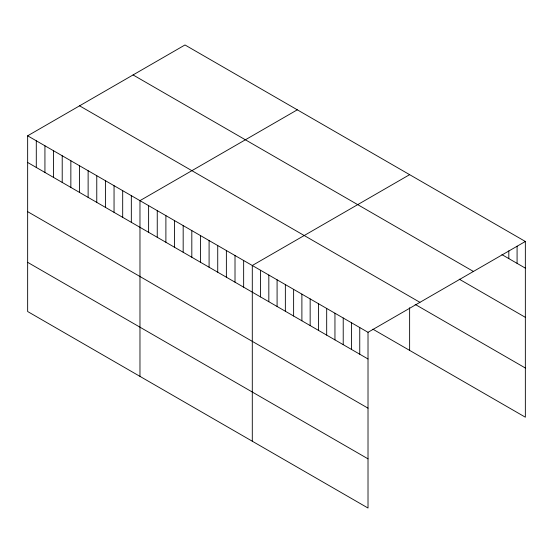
<?xml version="1.0" encoding="UTF-8"?>
<svg xmlns="http://www.w3.org/2000/svg" width="553" height="553" viewBox="0 0 553 553"><rect width="100%" height="100%" fill="white"/><g stroke="black" fill="none" stroke-linecap="round" stroke-linejoin="round"><path stroke-width="0.83" d="M27.65 135.803L368.015 332.312L368.015 508.034L27.65 311.526L27.65 135.803L184.985 44.966L525.35 241.474L525.35 417.197L372.902 329.187M297.307 109.812L139.971 200.649L139.971 376.372M409.628 174.665L252.292 265.495L252.292 441.218M368.015 332.312L525.35 241.474M501.93 254.622L525.35 268.143M133.066 74.938L473.43 271.454M459.218 279.154L525.35 317.332M79.57 105.823L419.934 302.332M415.137 304.378L525.35 368.008M27.65 162.471L368.015 358.98M27.65 211.661L368.015 408.169M27.65 262.336L368.015 458.845M517.083 246.168L517.083 263.373M508.815 250.855L508.815 258.604M409.628 307.758L409.628 350.388M359.754 327.535L359.754 354.21M351.487 322.765L351.487 349.434M343.219 317.996L343.219 344.664M334.952 313.219L334.952 339.888M326.685 308.45L326.685 335.118M318.424 303.673L318.424 330.348M310.157 298.903L310.157 325.572M301.89 294.134L301.89 320.802M293.622 289.357L293.622 316.026M285.355 284.588L285.355 311.256M277.088 279.818L277.088 306.486M268.827 275.041L268.827 301.71M260.56 270.272L260.56 296.94M243.652 260.511L243.652 287.18M235.011 255.521L235.011 282.189M226.371 250.53L226.371 277.205M217.73 245.546L217.73 272.214M209.089 240.555L209.089 267.223M200.449 235.571L200.449 262.24M191.815 230.58L191.815 257.249M183.174 225.589L183.174 252.258M174.534 220.606L174.534 247.274M165.893 215.615L165.893 242.283M157.252 210.624L157.252 237.299M148.612 205.64L148.612 232.308M131.331 195.658L131.331 222.334M122.69 190.674L122.69 217.343M114.049 185.684L114.049 212.352M105.409 180.7L105.409 207.368M96.768 175.709L96.768 202.377M88.127 170.718L88.127 197.386M79.494 165.734L79.494 192.403M70.853 160.743L70.853 187.412M62.213 155.752L62.213 182.428M53.572 150.769L53.572 177.437M44.931 145.778L44.931 172.446M36.291 140.787L36.291 167.462"/></g></svg>
